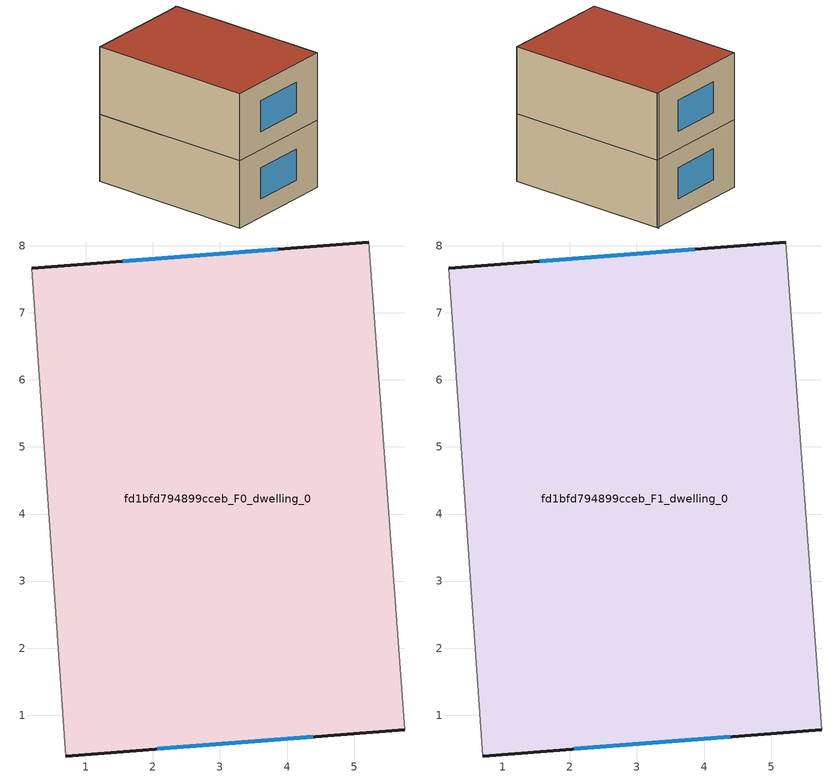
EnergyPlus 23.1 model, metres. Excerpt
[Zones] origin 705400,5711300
fd1bfd794899cceb_F0_dwelling_0
 floor ground (EU_floor_Construction): 5.22,8.06 5.75,0.79 0.7,0.39 0.19,7.66 z0
 wall outside (EU_wall_Construction): 5.22,8.06 0.19,7.66 / 0.7,0.39 5.75,0.79 z0:3
 wall adiabatic (EU_wall_Construction): 0.19,7.66 0.7,0.39 / 5.75,0.79 5.22,8.06 z0:3
 window (EU_Window_Construction): 3.86,7.95 1.55,7.77 / 2.06,0.5 4.39,0.68 z0.81:2.19
fd1bfd794899cceb_F1_dwelling_0
 floor to fd1bfd794899cceb_F0_dwelling_0 (EU_floor_Construction): 5.22,8.06 5.75,0.79 0.7,0.39 0.19,7.66 z3
 wall outside (EU_wall_Construction): 5.22,8.06 0.19,7.66 / 0.7,0.39 5.75,0.79 z3:6
 wall adiabatic (EU_wall_Construction): 0.19,7.66 0.7,0.39 / 5.75,0.79 5.22,8.06 z3:6
 window (EU_Window_Construction): 3.86,7.95 1.55,7.77 / 2.06,0.5 4.39,0.68 z3.81:5.19
 roof outside (EU_roof_Construction): 5.75,0.79 5.22,8.06 0.19,7.66 0.7,0.39 z6
shading: 5.75,0.78 5.21,8.12 z0:6
[Building]
EU S2 Campaign: North Axis=0; Terrain=City; Solar Distribution=FullExterior
[Site:Location]
London: Latitude=51.5; Longitude=-0.5; Time Zone=0; Elevation=25
[SizingPeriod:WeatherFileDays]
AnnualSizingPeriod: Begin Month=1; Begin Day of Month=1; End Month=12; End Day of Month=31; Day of Week for Start Day=Monday; Use Weather File Daylight Saving Period=No; Use Weather File Rain and Snow Indicators=No
[MATERIAL]
EU_InternalMass_Material: Roughness=MediumRough; Thickness=0.1; Conductivity=1; Density=1800; Specific Heat=900; Thermal Absorptance=0.9; Solar Absorptance=0.7; Visible Absorptance=0.7
[MATERIAL:NOMASS] Roughness=MediumRough; Thermal Absorptance=0.9; Solar Absorptance=0.7; Visible Absorptance=0.7
Name | Thermal Resistance
EU_wall_NoMass | 0.555556
EU_roof_NoMass | 0.510204
EU_floor_NoMass | 1.68919
[WINDOWMATERIAL:SIMPLEGLAZINGSYSTEM]
EU_Window_SimpleGlazing: UFactor=3.96; Solar Heat Gain Coefficient=0.85; Visible Transmittance=0.85
[CONSTRUCTION]
EU_wall_Construction: EU_wall_NoMass
EU_roof_Construction: EU_roof_NoMass
EU_floor_Construction: EU_floor_NoMass
EU_Window_Construction: EU_Window_SimpleGlazing
EU_InternalMass_Construction: EU_InternalMass_Material
[ZONE] Type=1; Multiplier=1; Ceiling Height=autocalculate; Floor Area=autocalculate; Part of Total Floor Area=Yes
Name | Volume
fd1bfd794899cceb_F0_dwelling_0 | 110.543
fd1bfd794899cceb_F1_dwelling_0 | 110.542
[INTERNALMASS] Construction=EU_InternalMass_Construction; Surface Area=36.8473
Name | Zone or ZoneList
fd1bfd794899cceb_F0_dwelling_0_EU_InternalMass | fd1bfd794899cceb_F0_dwelling_0
fd1bfd794899cceb_F1_dwelling_0_EU_InternalMass | fd1bfd794899cceb_F1_dwelling_0
[OTHEREQUIPMENT] Fuel Type=Electricity; Design Level Calculation Method=Watts/Area; Power per Zone Floor Area=1; Fraction Latent=0; Fraction Radiant=0; Fraction Lost=0; Carbon Dioxide Generation Rate=0; EndUse Subcategory=EU_Step8_InternalGains
Name | Zone or ZoneList or Space or SpaceList | Schedule
EU_Step8_InternalGain_fd1bfd794899cceb_F0_dwelling_0_f000 | fd1bfd794899cceb_F0_dwelling_0 | EU_Step8_GainSchedule_fd1bfd794899cceb_F0_dwelling_0_f000
EU_Step8_InternalGain_fd1bfd794899cceb_F1_dwelling_0_f000 | fd1bfd794899cceb_F1_dwelling_0 | EU_Step8_GainSchedule_fd1bfd794899cceb_F1_dwelling_0_f000
[ZONEVENTILATION:DESIGNFLOWRATE] Schedule=EU_AlwaysOn; Design Flow Rate Calculation Method=AirChanges/Hour; Air Changes per Hour=0.48; Ventilation Type=Natural; Fan Pressure Rise=0; Fan Total Efficiency=1; Constant Term Coefficient=1; Temperature Term Coefficient=0; Velocity Term Coefficient=0; Velocity Squared Term Coefficient=0; Minimum Indoor Temperature=-100; Maximum Indoor Temperature=100; Delta Temperature=-100; Minimum Outdoor Temperature=-100; Maximum Outdoor Temperature=100; Maximum Wind Speed=40
Name | Zone or ZoneList or Space or SpaceList
EU_ConstantAir_fd1bfd794899cceb_F0_dwelling_0 | fd1bfd794899cceb_F0_dwelling_0
EU_ConstantAir_fd1bfd794899cceb_F1_dwelling_0 | fd1bfd794899cceb_F1_dwelling_0
[HVACTEMPLATE:THERMOSTAT] Constant Heating Setpoint=20; Constant Cooling Setpoint=50
EU_HeatOnly_fd1bfd794899cceb_F0_dwelling_0; EU_HeatOnly_fd1bfd794899cceb_F1_dwelling_0
[HVACTEMPLATE:ZONE:IDEALLOADSAIRSYSTEM] System Availability Schedule=EU_AlwaysOn; Maximum Heating Supply Air Temperature=50; Minimum Cooling Supply Air Temperature=13; Maximum Heating Supply Air Humidity Ratio=0.0156; Minimum Cooling Supply Air Humidity Ratio=0.0077; Heating Limit=NoLimit; Cooling Limit=NoLimit; Heating Availability Schedule=EU_AlwaysOn; Cooling Availability Schedule=EU_CoolingOff; Dehumidification Control Type=ConstantSensibleHeatRatio; Cooling Sensible Heat Ratio=0.7; Dehumidification Setpoint=60; Humidification Control Type=None; Humidification Setpoint=30; Outdoor Air Method=None; Outdoor Air Flow Rate per Person=0.00944; Outdoor Air Flow Rate per Zone Floor Area=0; Outdoor Air Flow Rate per Zone=0; Demand Controlled Ventilation Type=None; Outdoor Air Economizer Type=NoEconomizer; Heat Recovery Type=None; Sensible Heat Recovery Effectiveness=0.7; Latent Heat Recovery Effectiveness=0.65
Name | Template Thermostat
fd1bfd794899cceb_F0_dwelling_0 | EU_HeatOnly_fd1bfd794899cceb_F0_dwelling_0
fd1bfd794899cceb_F1_dwelling_0 | EU_HeatOnly_fd1bfd794899cceb_F1_dwelling_0
[SIZING:ZONE] Zone Cooling Design Supply Air Temperature Input Method=SupplyAirTemperature; Zone Cooling Design Supply Air Temperature=13; Zone Heating Design Supply Air Temperature Input Method=SupplyAirTemperature; Zone Heating Design Supply Air Temperature=50; Zone Cooling Design Supply Air Humidity Ratio=0.008; Zone Heating Design Supply Air Humidity Ratio=0.008; Cooling Design Air Flow Method=DesignDay; Cooling Design Air Flow Rate=0; Cooling Minimum Air Flow per Zone Floor Area=0.000762; Cooling Minimum Air Flow=0; Cooling Minimum Air Flow Fraction=0.2; Heating Design Air Flow Method=DesignDay; Heating Design Air Flow Rate=0; Heating Maximum Air Flow per Zone Floor Area=0.002032; Heating Maximum Air Flow=0.141576; Heating Maximum Air Flow Fraction=0.3; Account for Dedicated Outdoor Air System=No; Dedicated Outdoor Air System Control Strategy=NeutralSupplyAir; Dedicated Outdoor Air Low Setpoint Temperature for Design=autosize; Dedicated Outdoor Air High Setpoint Temperature for Design=autosize; Zone Load Sizing Method=Sensible Load Only No Latent Load; Zone Latent Cooling Design Supply Air Humidity Ratio Input Method=HumidityRatioDifference; Zone Cooling Design Supply Air Humidity Ratio Difference=0.005; Zone Latent Heating Design Supply Air Humidity Ratio Input Method=HumidityRatioDifference; Zone Humidification Design Supply Air Humidity Ratio Difference=0.005
fd1bfd794899cceb_F0_dwelling_0; fd1bfd794899cceb_F1_dwelling_0
[SCHEDULE:CONSTANT]
Name | Hourly Value
EU_AlwaysOn | 1
EU_CoolingOff | 0
[SCHEDULE:FILE] Column Number=1; Rows to Skip at Top=0; Number of Hours of Data=8760; Column Separator=Comma; Interpolate to Timestep=No; Minutes per Item=60; Adjust Schedule for Daylight Savings=Yes
Name | File
EU_Step8_GainSchedule_fd1bfd794899cceb_F0_dwelling_0_f000 | ../../schedules/fd1bfd794899cceb/fd1bfd794899cceb_F0_dwelling_0_f000_gain.csv
EU_Step8_GainSchedule_fd1bfd794899cceb_F1_dwelling_0_f000 | ../../schedules/fd1bfd794899cceb/fd1bfd794899cceb_F1_dwelling_0_f000_gain.csv
